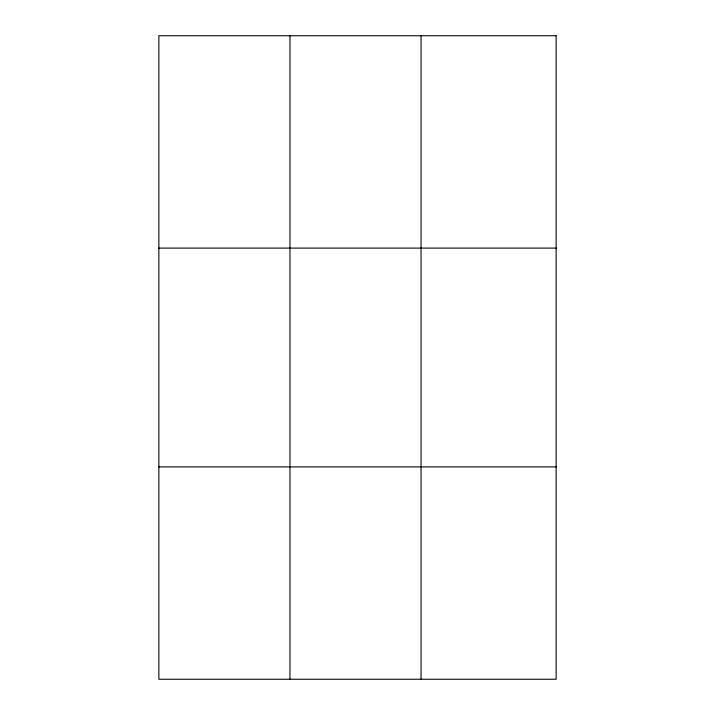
<?xml version="1.0" encoding="UTF-8"?>
<svg xmlns="http://www.w3.org/2000/svg" width="715" height="715" viewBox="0 0 715 715"><rect width="100%" height="100%" fill="white"/><g stroke="black" fill="none" stroke-linecap="round" stroke-linejoin="round"><path stroke-width="1.07" d="M289.968 35.75L289.968 679.25M421.064 35.75L421.064 679.25M158.864 248.105L556.136 248.105M158.864 466.895L556.136 466.895M556.136 35.75L556.136 679.25L158.864 679.25L158.864 35.75L556.136 35.75"/></g></svg>
